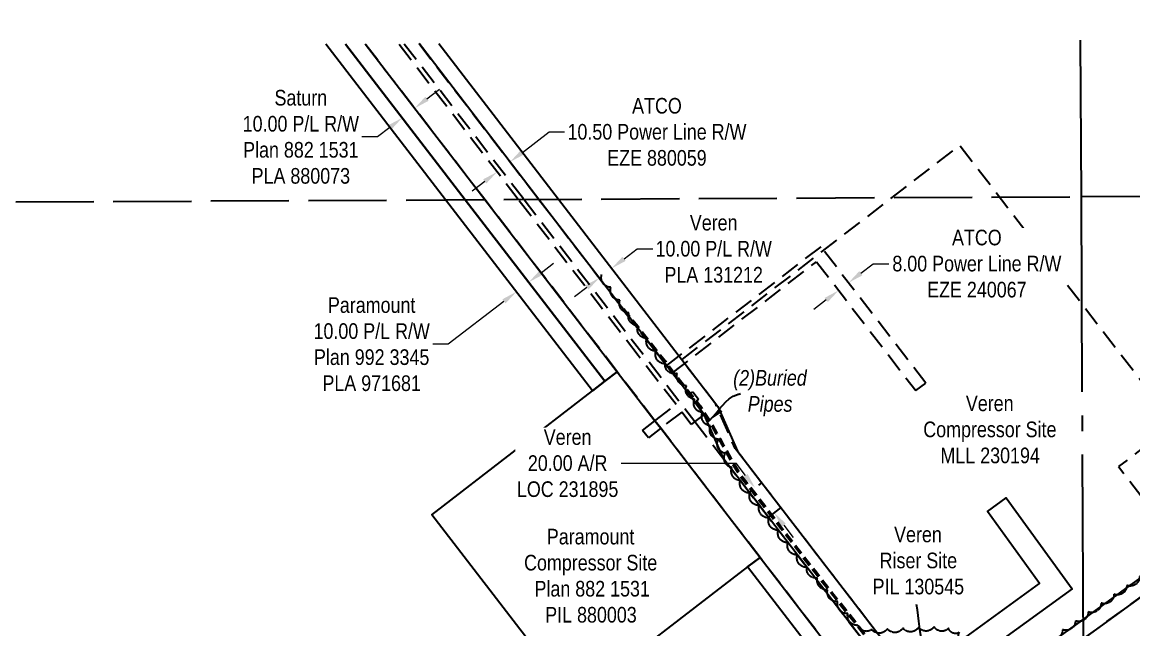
# Model space of a CAD drawing. Extents: x 518691 to 525422, y 6029591 to 6034645.
# Drawn here: x 521348 to 522059, y 6034256 to 6034645 of the extents above; entities that cross this region are included whole.
import ezdxf

# ---------------------------------------------------------------- set-up
doc = ezdxf.new("R2010")
doc.units = 0
doc.header["$LTSCALE"] = 5
doc.header["$PDSIZE"] = 0.5
for name, pattern in [('0', [1, 1, 0]), ('foc-ACCESSROAD', [3.75, 2.5, -1.25]), ('foc-FLOWLINE', [3.75, 2.5, -1.25]), ('foc-QUARTERLINE', [33, 25, -3, 2, -3]), ('foc-UNSURVEYED', [12.5, 10, -2.5]), ('UG_PIPE', [1.875, 1.25, -0.625])]:
    doc.linetypes.add(name, pattern=pattern)
for name, color, linetype in [('AS-PIPE-UG', 44, 'UG_PIPE'), ('AS-PIPE-UG-T', 44, 'Continuous'), ('C-AR', 13, 'foc-ACCESSROAD'), ('C-RW', 13, 'Continuous'), ('C-WS', 13, 'foc-ACCESSROAD'), ('F-AR', 190, 'foc-ACCESSROAD'), ('F-EZE', 190, 'foc-FLOWLINE'), ('F-RW', 190, 'Continuous'), ('L-QSEC', 8, 'foc-QUARTERLINE'), ('L-USEC', 7, 'foc-UNSURVEYED'), ('T-BUSH', 110, '0')]:
    doc.layers.add(name, color=color, linetype=linetype)
for name, color, linetype, lineweight in [('C-AR-T', 13, 'Continuous', 9), ('C-RW-T', 13, 'Continuous', 9), ('C-WS-T', 13, 'Continuous', 9), ('F-EZE-T', 190, 'Continuous', 9), ('F-RW-T', 190, 'Continuous', 9)]:
    doc.layers.add(name, color=color, linetype=linetype, lineweight=lineweight)
doc.styles.add('80CG', font='ARIALN.TTF', dxfattribs={"height": 10})
doc.styles.add('80L', font='ARIALN.TTF', dxfattribs={"height": 10})
doc.dimstyles.new('Compass 5 000', dxfattribs={"dimscale": 5, "dimtxt": 9, "dimasz": 2, "dimexe": 0.2, "dimexo": 0.0625, "dimgap": 0.5, "dimtad": 0, "dimtih": 1, "dimtoh": 1, "dimzin": 0, "dimdsep": 46, "dimtxsty": '80CG', "dimcen": 0.1, "dimse1": 1, "dimse2": 1, "dimclrd": 256, "dimclrt": 256, "dimaunit": 1, "dimadec": 4, "dimazin": 0, "dimtfac": 0.06, "dimtofl": 0, "dimtmove": 0, "dimatfit": 1, "dimfxl": 0.2, "dimtolj": 1, "dimtzin": 0, "dimlwd": -1, "dimarcsym": 0})

# ---------------------------------------------------------------- blocks, each defined once
blk = doc.blocks.new('*D31')
at = {"layer": 'C-AR-T', "transparency": 16777216}
for p, q in [((521731.85, 6034362.4), (521805.38, 6034362.4)), ((521811.48, 6034354.48), (521805.38, 6034362.4)), ((521835.89, 6034322.81), (521841.99, 6034314.88))]:
    blk.add_line(p, q, dxfattribs=at)
for points in [[(521812.8, 6034355.5), (521810.16, 6034353.47), (521817.58, 6034346.56)], [(521837.21, 6034323.82), (521834.57, 6034321.79), (521829.78, 6034330.73)]]:
    blk.add_solid(points, dxfattribs=at)
at = {"layer": 'Defpoints', "color": 0, "transparency": 16777216}
for p in [(521817.58, 6034346.56), (521818.04, 6034346.91), (521830.24, 6034331.08)]:
    blk.add_point(p, dxfattribs=at)
at = {"layer": 'C-AR-T', "transparency": 16777216, "insert": (521697.51, 6034362.4), "char_height": 10, "attachment_point": 5, "style": '80CG', "bg_fill": 3, "box_fill_scale": 1.1, "bg_fill_color": 256, "bg_fill_true_color": 13158600, "bg_fill_transparency": 0}
blk.add_mtext('\\A1;Veren\\P20.00 A/R\\PLOC 231895', dxfattribs=at)
blk = doc.blocks.new('*D35')
at = {"layer": 'C-RW-T', "transparency": 16777216}
for p, q in [((521733.62, 6034493.16), (521741.97, 6034499.58)), ((521741.97, 6034499.58), (521751.97, 6034499.58)), ((521709.85, 6034474.86), (521701.93, 6034468.76))]:
    blk.add_line(p, q, dxfattribs=at)
for points in [[(521732.6, 6034494.48), (521734.64, 6034491.84), (521725.7, 6034487.06)], [(521708.83, 6034476.18), (521710.87, 6034473.54), (521717.77, 6034480.96)]]:
    blk.add_solid(points, dxfattribs=at)
at = {"layer": 'Defpoints', "color": 0, "transparency": 16777216}
for p in [(521725.7, 6034487.06), (521742.34, 6034449.04), (521750.27, 6034455.14)]:
    blk.add_point(p, dxfattribs=at)
at = {"layer": 'C-RW-T', "transparency": 16777216, "insert": (521791.05, 6034499.58), "char_height": 10, "attachment_point": 5, "style": '80CG'}
blk.add_mtext('\\A1;Veren\\P10.00 P/L R/W\\PPLA 131212', dxfattribs=at)
blk = doc.blocks.new('*D47')
at = {"layer": 'Defpoints', "color": 0, "transparency": 16777216}
for p in [(521660.63, 6034555.19), (521701.1, 6034502.62), (521692.78, 6034496.21)]:
    blk.add_point(p, dxfattribs=at)
at = {"layer": 'F-EZE-T', "transparency": 16777216}
for p, q in [((521668.56, 6034561.29), (521685.58, 6034574.39)), ((521685.58, 6034574.39), (521695.58, 6034574.39)), ((521644.38, 6034542.68), (521636.46, 6034536.58))]:
    blk.add_line(p, q, dxfattribs=at)
for points in [[(521667.54, 6034562.61), (521669.57, 6034559.97), (521660.63, 6034555.19)], [(521643.37, 6034544.01), (521645.4, 6034541.36), (521652.31, 6034548.78)]]:
    blk.add_solid(points, dxfattribs=at)
at = {"layer": 'F-EZE-T', "transparency": 16777216, "insert": (521754.72, 6034574.39), "char_height": 10, "attachment_point": 5, "style": '80CG'}
blk.add_mtext('\\A1;ATCO\\P10.50 Power Line R/W\\PEZE 880059', dxfattribs=at)
blk = doc.blocks.new('*D50')
at = {"layer": 'Defpoints', "color": 0, "transparency": 16777216}
for p in [(521591.58, 6034583.41), (521605.17, 6034582.14), (521597.25, 6034576.05)]:
    blk.add_point(p, dxfattribs=at)
at = {"layer": 'F-RW-T', "transparency": 16777216}
for p, q in [((521607.43, 6034595.61), (521615.35, 6034601.71)), ((521583.66, 6034577.31), (521575.74, 6034571.21)), ((521575.74, 6034571.21), (521565.74, 6034571.21))]:
    blk.add_line(p, q, dxfattribs=at)
for points in [[(521606.41, 6034596.93), (521608.45, 6034594.29), (521599.5, 6034589.51)], [(521582.64, 6034578.63), (521584.68, 6034575.99), (521591.58, 6034583.41)]]:
    blk.add_solid(points, dxfattribs=at)
at = {"layer": 'F-RW-T', "transparency": 16777216, "insert": (521526.65, 6034571.21), "char_height": 10, "attachment_point": 5, "style": '80CG'}
blk.add_mtext('\\A1;Saturn\\P10.00 P/L R/W\\PPlan 882 1531\\PPLA 880073', dxfattribs=at)
blk = doc.blocks.new('*D53')
at = {"layer": 'Defpoints', "color": 0, "transparency": 16777216}
for p in [(521667.39, 6034484.94), (521659.47, 6034478.84), (521664.67, 6034472.08)]:
    blk.add_point(p, dxfattribs=at)
at = {"layer": 'F-RW-T', "transparency": 16777216}
for p, q in [((521680.51, 6034484.28), (521688.44, 6034490.38)), ((521656.75, 6034465.98), (521621.1, 6034438.54)), ((521621.1, 6034438.54), (521611.1, 6034438.54))]:
    blk.add_line(p, q, dxfattribs=at)
for points in [[(521679.5, 6034485.6), (521681.53, 6034482.96), (521672.59, 6034478.18)], [(521655.73, 6034467.3), (521657.76, 6034464.66), (521664.67, 6034472.08)]]:
    blk.add_solid(points, dxfattribs=at)
at = {"layer": 'F-RW-T', "transparency": 16777216, "insert": (521572.01, 6034438.54), "char_height": 10, "attachment_point": 5, "style": '80CG'}
blk.add_mtext('\\A1;Paramount\\P10.00 P/L R/W\\PPlan 992 3345\\PPLA 971681', dxfattribs=at)
blk = doc.blocks.new('*D138')
at = {"layer": 'Defpoints', "color": 0, "transparency": 16777216}
for p in [(521871.07, 6034472.98), (521911.03, 6034434.22), (521904.7, 6034429.34)]:
    blk.add_point(p, dxfattribs=at)
at = {"layer": 'F-EZE-T', "transparency": 16777216}
for p, q in [((521885.32, 6034483.97), (521893.25, 6034490.07)), ((521893.25, 6034490.07), (521903.25, 6034490.07)), ((521863.15, 6034466.88), (521855.23, 6034460.78))]:
    blk.add_line(p, q, dxfattribs=at)
for points in [[(521884.31, 6034485.29), (521886.34, 6034482.65), (521877.4, 6034477.86)], [(521862.13, 6034468.2), (521864.16, 6034465.56), (521871.07, 6034472.98)]]:
    blk.add_solid(points, dxfattribs=at)
at = {"layer": 'F-EZE-T', "transparency": 16777216, "insert": (521959.59, 6034490.07), "char_height": 10, "attachment_point": 5, "style": '80CG', "bg_fill": 3, "box_fill_scale": 1.1, "bg_fill_color": 256, "bg_fill_true_color": 13158600, "bg_fill_transparency": 0}
blk.add_mtext('\\A1;ATCO\\P8.00 Power Line R/W\\PEZE 240067', dxfattribs=at)

msp = doc.modelspace()

# ---------------------------------------------------------------- linework, layer by layer
at = {"layer": 'AS-PIPE-UG', "flags": 128}
for points in [[(521732.793, 6034460.817), (521743.837, 6034446.763), (521759.341, 6034427.197), (521772.787, 6034409.893), (521777.72, 6034403.711), (521781.792, 6034398.452), (521788.12, 6034389.044), (521794.275, 6034377.669), (521797.713, 6034371.393), (521803.243, 6034361.411), (521807.799, 6034354.301), (521833.115, 6034321.792), (521856.019, 6034292.181), (521871.468, 6034272.585), (521881.66, 6034259.849), (521895.817, 6034241.954), (521905.888, 6034225.988), (521915.384, 6034213.35), (521921.941, 6034202.368), (521926.148, 6034196.175)], [(521733.579, 6034461.435), (521744.622, 6034447.382), (521760.127, 6034427.814), (521773.572, 6034410.511), (521778.506, 6034404.329), (521782.603, 6034399.038), (521788.976, 6034389.562), (521795.153, 6034378.147), (521798.588, 6034371.875), (521804.102, 6034361.923), (521808.616, 6034354.879), (521833.905, 6034322.405), (521856.807, 6034292.796), (521872.251, 6034273.207), (521882.442, 6034260.471), (521896.634, 6034242.532), (521906.712, 6034226.556), (521916.215, 6034213.908), (521922.784, 6034202.905), (521926.975, 6034196.737)]]:
    msp.add_lwpolyline(points, dxfattribs=at)
at = {"layer": 'C-AR', "flags": 128}
msp.add_lwpolyline([(521834.055, 6034334.018), (521826.138, 6034327.918), (521813.937, 6034343.752), (521821.854, 6034349.852)], close=True, dxfattribs=at)
at = {"layer": 'C-RW'}
for points in [[(522559.902, 6034635.674), (522420.901, 6034534.952), (522027.691, 6034250.043), (521952.981, 6034195.908), (521946.827, 6034203.901), (522027.631, 6034262.43), (522403.757, 6034534.865), (522415.049, 6034543.053), (522542.755, 6034635.588)], [(521614.948, 6034630.934), (521691.643, 6034531.294), (521759.017, 6034443.771), (521793.695, 6034398.756), (521806.251, 6034370.117), (521903.118, 6034244.314), (521926.538, 6034213.899), (521937.011, 6034200.341), (521929.045, 6034194.207), (521924.564, 6034200.027), (521918.426, 6034208), (521899.216, 6034232.952), (521797.578, 6034364.977), (521785.026, 6034393.619), (521778.924, 6034401.543), (521775.259, 6034406.297), (521751.093, 6034437.673), (521679.075, 6034531.231), (521602.38, 6034630.871)], [(521244.912, 6033724.928), (521863.743, 6034174.416), (521865.991, 6034188.516), (521884.971, 6034202.278), (521893.066, 6034208.146), (521909.27, 6034219.894), (521917.413, 6034225.774), (521999.728, 6034285.346), (521966.316, 6034331.49), (521978.458, 6034340.283), (522020.663, 6034281.996), (521934.638, 6034219.737), (521926.549, 6034213.896), (521918.426, 6034208), (521902.222, 6034196.253), (521894.127, 6034190.383), (521879.829, 6034180.017), (521877.582, 6034165.925), (521270.618, 6033725.055)]]:
    msp.add_lwpolyline(points, dxfattribs=at)
at = {"layer": 'C-WS', "flags": 128}
msp.add_lwpolyline([(521821.06, 6034350.745), (521804.846, 6034371.79), (521792.432, 6034400.156), (521770.558, 6034428.546), (521948.711, 6034565.811), (522085.966, 6034387.671), (522050.339, 6034360.219), (522090.509, 6034308.084), (521946.827, 6034203.901), (521934.629, 6034219.748), (521926.509, 6034213.886), (521901.888, 6034245.841), (521833.261, 6034334.911)], dxfattribs=at)
at = {"layer": 'F-AR'}
for points in [[(521592.916, 6034630.823), (521669.622, 6034531.183), (521779.067, 6034389.018), (521797.577, 6034364.975), (521899.216, 6034232.952), (521918.426, 6034208), (521924.564, 6034200.027), (521929.045, 6034194.207), (521930.622, 6034192.156), (521936.774, 6034184.164), (521944.932, 6034190.075), (521948.929, 6034192.971), (521952.981, 6034195.908), (521957.008, 6034198.826), (522027.691, 6034250.043), (522420.901, 6034534.952), (522559.901, 6034635.674)], [(521103.217, 6033578.739), (521203.091, 6033651.282), (521233.147, 6033673.114), (521304.892, 6033725.223), (521896.018, 6034154.587), (521912.479, 6034166.545), (521920.568, 6034172.422), (521914.421, 6034180.406), (521902.222, 6034196.253), (521820.717, 6034302.134), (521757.118, 6034384.752), (521753.457, 6034389.508), (521729.296, 6034420.895), (521644.494, 6034531.057), (521567.799, 6034630.697)]]:
    msp.add_lwpolyline(points, dxfattribs=at)
at = {"layer": 'F-EZE'}
msp.add_lwpolyline([(521602.38, 6034630.871), (521679.075, 6034531.231), (521751.093, 6034437.673), (521775.259, 6034406.297), (521777.639, 6034408.122), (521781.3, 6034403.367), (521778.924, 6034401.543), (521785.026, 6034393.619), (521779.067, 6034389.018), (521776.701, 6034387.204), (521770.599, 6034395.13), (521757.118, 6034384.752), (521749.199, 6034378.656), (521745.538, 6034383.411), (521753.457, 6034389.508), (521766.932, 6034399.881), (521742.77, 6034431.267), (521665.872, 6034531.164), (521589.176, 6034630.805)], dxfattribs=at)
msp.add_lwpolyline([(521926.821, 6034413.726), (521859.616, 6034500.95), (521760.924, 6034424.909), (521764.584, 6034420.157), (521856.942, 6034491.319), (521920.487, 6034408.846)], close=True, dxfattribs=at)
at = {"layer": 'F-RW'}
for points in [[(521555.234, 6034630.634), (521631.931, 6034530.995), (521721.376, 6034414.799), (521713.457, 6034408.705), (521619.372, 6034530.932), (521542.676, 6034630.571)], [(521567.8, 6034630.697), (521644.495, 6034531.058), (521729.296, 6034420.895), (521721.376, 6034414.799), (521631.931, 6034530.995), (521555.234, 6034630.634)], [(522292.898, 6033730.168), (522028.463, 6034092.735), (522017.798, 6034107.358), (521945.849, 6034123.196), (521930.779, 6034142.773), (521924.679, 6034150.695), (521912.478, 6034166.546), (521812.796, 6034296.038), (521820.717, 6034302.134), (521920.568, 6034172.422), (521932.776, 6034156.563), (521938.875, 6034148.639), (521951.549, 6034132.176), (522023.643, 6034116.304), (522028.379, 6034109.81), (522305.237, 6033730.229)]]:
    msp.add_lwpolyline(points, dxfattribs=at)
msp.add_lwpolyline([(521812.796, 6034296.038), (521701.912, 6034210.708), (521610.492, 6034329.468), (521713.457, 6034408.705), (521721.376, 6034414.799), (521729.296, 6034420.895), (521753.457, 6034389.508), (521757.118, 6034384.752), (521820.717, 6034302.134), (521812.796, 6034296.038)], close=True, dxfattribs=at)
at = {"layer": 'L-QSEC'}
for p, q in [((522025.814, 6034632.995), (522026.304, 6034532.985)), ((522026.304, 6034532.985), (522030.1, 6033758.86))]:
    msp.add_line(p, q, dxfattribs=at)
at = {"layer": 'L-USEC'}
for p, q in [((522026.304, 6034532.985), (522833.571, 6034537.044)), ((521219.06, 6034528.946), (522026.304, 6034532.985))]:
    msp.add_line(p, q, dxfattribs=at)
at = {"layer": 'T-BUSH', "flags": 128}
msp.add_lwpolyline([(522200.397, 6034390.802, -0.5205671), (522192.403, 6034384.812, -0.5205671), (522184.41, 6034378.821, -0.5205671), (522176.416, 6034372.83, -0.5205671), (522168.422, 6034366.839, -0.5205671), (522160.428, 6034360.848, -0.5205671), (522152.434, 6034354.857, -0.5205671), (522144.44, 6034348.866, -0.5205671), (522136.447, 6034342.875, -0.5205671), (522128.453, 6034336.884, -0.5205671), (522120.459, 6034330.893, -0.5205671), (522112.465, 6034324.902, -0.5205671), (522104.471, 6034318.911, -0.5205671), (522096.478, 6034312.921, -0.5205671), (522088.484, 6034306.93, -0.5205671), (522080.308, 6034301.192, -0.5205671), (522072.079, 6034295.528, -0.5205671), (522063.851, 6034289.863, -0.5205671), (522055.623, 6034284.199, -0.5205671), (522047.395, 6034278.534, -0.5205671), (522039.166, 6034272.869, -0.5205671), (522030.938, 6034267.205, -0.5205671), (522022.71, 6034261.54, -0.5205671), (522014.482, 6034255.875, -0.5205671), (522006.253, 6034250.211, -0.5205671), (521998.025, 6034244.546, -0.5205671), (521989.797, 6034238.881, -0.5205671), (521981.569, 6034233.217, -0.5205671), (521973.34, 6034227.552, -0.5205671), (521965.112, 6034221.888, -0.5205671), (521961.147, 6034227.492, -0.5205671), (521958.417, 6034236.925, -0.5205671), (521953.4, 6034245.563, -0.5205671), (521948.384, 6034254.202, -0.5205671), (521941.477, 6034256.814, -0.5205671), (521932.195, 6034257.819, -0.5205671), (521922.216, 6034257.356, -0.5205671), (521912.237, 6034256.893, -0.5205671), (521902.259, 6034256.429, -0.5205671), (521892.279, 6034256.012, -0.5205671), (521883.507, 6034258.674, -0.5205671), (521877.001, 6034266.255, -0.5205671), (521870.496, 6034273.836, -0.5205671), (521863.99, 6034281.417, -0.5205671), (521857.485, 6034288.998, -0.5205671), (521850.689, 6034295.776, -0.5205671), (521844.601, 6034303.696, -0.5205671), (521838.513, 6034311.616, -0.5205671), (521832.425, 6034319.536, -0.5205671), (521826.337, 6034327.456, -0.5205671), (521820.248, 6034335.376, -0.5205671), (521814.16, 6034343.296, -0.5205671), (521808.098, 6034351.235, -0.5205671), (521802.772, 6034359.657, -0.5205671), (521798.437, 6034368.657, -0.5205671), (521794.103, 6034377.657, -0.5205671), (521789.03, 6034386.261, -0.5205671), (521783.914, 6034394.841, -0.5205671), (521778.798, 6034403.421, -0.5205671), (521773.682, 6034412.001, -0.5205671), (521767.676, 6034419.804, -0.5205671), (521759.87, 6034426.039, -0.5205671), (521754.016, 6034434.111, -0.5205671), (521748.26, 6034442.276, -0.5205671), (521742.504, 6034450.44, -0.5205671), (521736.748, 6034458.605, -0.5205671), (521730.992, 6034466.769, -0.5205671), (521725.236, 6034474.934, -0.5205671), (521719.418, 6034483.185, -0.5205671)], format="xyb", dxfattribs=at)

# ---------------------------------------------------------------- texts
at = {"layer": 'AS-PIPE-UG-T', "insert": (521803.021, 6034422.015), "char_height": 10, "attachment_point": 1, "style": '80L'}
msp.add_mtext_dynamic_manual_height_columns('\\pi0.53431;{\\fArial Narrow|b0|i1|c0|p34;(2)Buried\\P\\pi9.8454;Pipes}', width=47.76712, gutter_width=50, heights=[0], dxfattribs=at)
at = {"layer": 'C-WS-T', "char_height": 10, "attachment_point": 1, "style": '80L'}
for s, width, insert in [('\\pi27.601;Veren\\P\\pi0.32285;Compressor Site\\P\\pi11.315;MLL 230194', 84.909, (521924.947, 6034405.722)), ('\\pi22.458;Veren\\P\\pi13.174;Riser Site\\P\\pi8.6857;PIL 130545', 74.62251, (521884.137, 6034321.837))]:
    msp.add_mtext_dynamic_manual_height_columns(s, width=width, gutter_width=50, heights=[0], dxfattribs=dict(at, insert=insert))

# ---------------------------------------------------------------- dimensions: what is measured, and where the dimension line sits
at = {"layer": 'C-RW-T'}
dim = msp.add_linear_dim(base=(521725.696, 6034487.056), p1=(521742.344, 6034449.039), p2=(521750.267, 6034455.138), angle=37.588921, text='Veren\\P10.00 P/L R/W\\PPLA 131212', dimstyle='Compass 5 000', dxfattribs=at)
dim.commit()
dim.dimension.update_dxf_attribs({"geometry": '*D35', "text_midpoint": (521791.055, 6034499.583), "dimtype": 161})
at = {"layer": 'F-EZE-T'}
dim = msp.add_linear_dim(base=(521660.631, 6034555.191), p1=(521692.778, 6034496.211), p2=(521701.101, 6034502.618), angle=37.587923, text='ATCO\\P10.50 Power Line R/W\\PEZE 880059', dimstyle='Compass 5 000', dxfattribs=at)
dim.commit()
dim.dimension.update_dxf_attribs({"geometry": '*D47', "text_midpoint": (521754.717, 6034574.393), "dimtype": 161})
at = {"layer": 'F-RW-T'}
dim = msp.add_linear_dim(base=(521591.584, 6034583.411), p1=(521605.173, 6034582.143), p2=(521597.253, 6034576.047), angle=217.587034, text='Saturn\\P10.00 P/L R/W\\PPlan 882 1531\\PPLA 880073', dimstyle='Compass 5 000', dxfattribs=at)
dim.commit()
dim.dimension.update_dxf_attribs({"geometry": '*D50', "text_midpoint": (521526.65, 6034571.211), "dimtype": 161})

# ---------------------------------------------------------------- leaders
at = {"layer": 'AS-PIPE-UG-T', "path_type": 1}
msp.add_leader([(521788.305, 6034389.765), (521806.226, 6034406.414), (521808.195, 6034406.906)], dimstyle='Compass 5 000', override={"dimgap": 0.5, "dimtad": 0}, dxfattribs=at)
at = {"layer": 'C-WS-T', "path_type": 1}
msp.add_leader([(521951.689, 6034206.895), (521925.787, 6034244.299), (521920.918, 6034271.963)], dimstyle='Compass 5 000', override={"dimgap": 0.5, "dimtad": 0}, dxfattribs=at)

# ---------------------------------------------------------------- next in the draw order: dimensions: what is measured, and where the dimension line sits
at = {"layer": 'C-AR-T', "color": 6}
dim = msp.add_linear_dim(base=(521817.583, 6034346.561), p1=(521830.238, 6034331.077), p2=(521818.037, 6034346.911), angle=127.6139, text='Veren\\P20.00 A/R\\PLOC 231895', dimstyle='Compass 5 000', override={"dimtmove": 1, "dimtfill": 1}, dxfattribs=at)
dim.commit()
dim.dimension.update_dxf_attribs({"geometry": '*D31', "text_midpoint": (521708.451, 6034348.205), "dimtype": 161})
at = {"layer": 'F-EZE-T', "color": 2}
dim = msp.add_linear_dim(base=(521871.069, 6034472.985), p1=(521911.032, 6034434.218), p2=(521904.698, 6034429.338), angle=217.6139, text='ATCO\\P8.00 Power Line R/W\\PEZE 240067', dimstyle='Compass 5 000', override={"dimtfill": 1}, dxfattribs=at)
dim.commit()
dim.dimension.update_dxf_attribs({"geometry": '*D138', "text_midpoint": (521959.586, 6034490.072), "dimtype": 161})

# ---------------------------------------------------------------- next in the draw order: texts
at = {"layer": 'F-RW-T', "insert": (521669.293, 6034320.447), "char_height": 10, "attachment_point": 1, "style": '80L'}
msp.add_mtext_dynamic_manual_height_columns('\\pi14.91;Paramount\\P\\pi0.32285;Compressor Site\\P\\pi7.0077;Plan 882 1531\\P\\pi13.863;PIL 880003', width=84.909, gutter_width=50, heights=[0], dxfattribs=at)

# ---------------------------------------------------------------- next in the draw order: dimensions: what is measured, and where the dimension line sits
at = {"layer": 'F-RW-T'}
dim = msp.add_linear_dim(base=(521664.672, 6034472.082), p1=(521667.386, 6034484.935), p2=(521659.469, 6034478.841), angle=217.587507, text='Paramount\\P10.00 P/L R/W\\PPlan 992 3345\\PPLA 971681', dimstyle='Compass 5 000', dxfattribs=at)
dim.commit()
dim.dimension.update_dxf_attribs({"geometry": '*D53', "text_midpoint": (521572.01, 6034438.539), "dimtype": 161})

doc.saveas('drawing.dxf')
